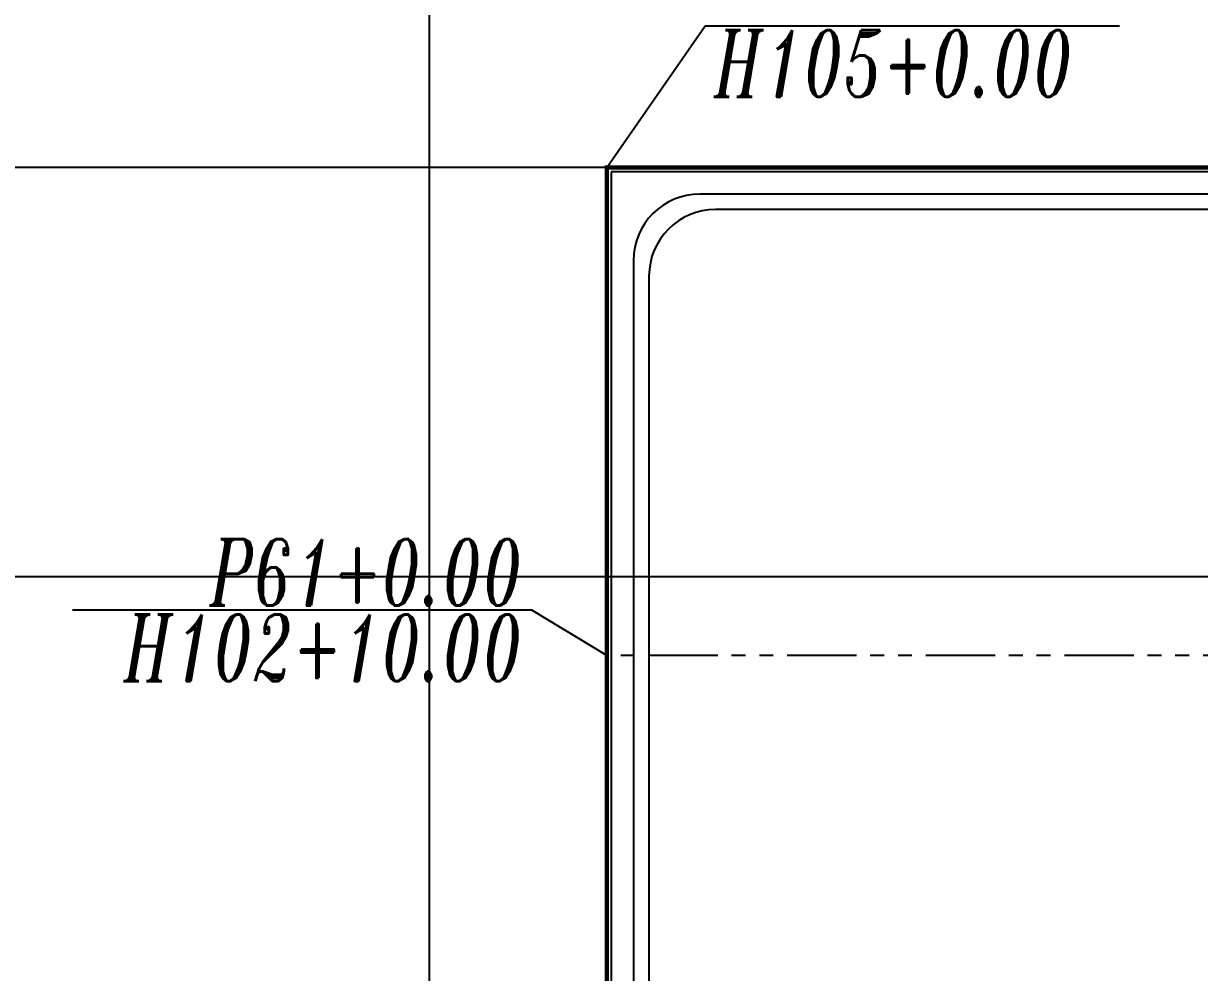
# Model space of a CAD drawing. Header units: millimetres. Extents: x -2699 to 2556, y 623 to 2108.
# Drawn here: x -1903.7 to -1638.7, y 1633.3 to 1847.2 of the extents above; entities that cross this region are included whole.
import ezdxf
from ezdxf.enums import TextEntityAlignment as Align

# ---------------------------------------------------------------- set-up
doc = ezdxf.new("R2010")
doc.units = ezdxf.units.MM
doc.linetypes.add('PHANTOM2', pattern=[1.25, 0.625, -0.125, 0.125, -0.125, 0.125, -0.125])
for name, color, linetype in [('FGW', 8, 'Continuous'), ('巡场路', 154, 'Continuous'), ('征地线', 6, 'PHANTOM2'), ('飞行区围界', 5, 'FENCELINE1')]:
    doc.layers.add(name, color=color, linetype=linetype)
doc.styles.add('ITALICT', font='italict.shx', dxfattribs={"width": 0.67, "bigfont": 'tssdchn.shx'})
doc.linetypes.add('FENCELINE1', pattern='A,0.25,-0.1,[133,ltypeshp.shx,S=0.1,R=0,X=-0.1,Y=0],-0.1,1', length=1.45)

msp = doc.modelspace()

# ---------------------------------------------------------------- linework, layer by layer
for p, q in [((-1772.24, 1814.8), (-1750.11, 1846.73)), ((-1750.11, 1846.73), (-1656.66, 1846.73)), ((-1789.17, 1715.02), (-1892.67, 1715.02)), ((-1772.24, 1704.8), (-1789.17, 1715.02))]:
    msp.add_line(p, q)
at = {"layer": 'FGW', "linetype": 'Continuous'}
for p, q in [((-1812.24, 1414.8), (-1812.24, 1895.71)), ((2387.76, 1814.8), (-2483.16, 1814.8)), ((2387.76, 1814.8), (-2483.16, 1814.8)), ((2387.76, 1814.8), (-2483.16, 1814.8)), ((2387.76, 1814.8), (-2483.16, 1814.8)), ((2387.76, 1814.8), (-2483.16, 1814.8)), ((2387.76, 1814.8), (-2483.16, 1814.8)), ((2387.76, 1814.8), (-2483.16, 1814.8)), ((2458.06, 1722.5), (-2412.85, 1722.5)), ((2458.06, 1722.5), (-2412.85, 1722.5)), ((2458.06, 1722.5), (-2412.85, 1722.5))]:
    msp.add_line(p, q, dxfattribs=at)
at = {"layer": '巡场路', "ltscale": 5}
for p, q in [((-1372.49, 1808.8), (-1751.24, 1808.8)), ((-1432.24, 1805.3), (-1747.74, 1805.3)), ((-1766.24, 1793.8), (-1766.24, 1713.8)), ((-1762.74, 1790.3), (-1762.74, 1710.3)), ((-1766.24, 1713.8), (-1766.24, 1625.8)), ((-1762.74, 1710.3), (-1762.74, 1549.3))]:
    msp.add_line(p, q, dxfattribs=at)
for centre in [(-1751.24, 1793.8), (-1747.74, 1790.3)]:
    msp.add_arc(centre, 15, 90, 180, dxfattribs=at)
at = {"layer": '征地线', "ltscale": 25, "const_width": 1}
msp.add_lwpolyline([(-1622.24, 1524.8), (-1772.24, 1524.8), (-1772.24, 1594.8), (-1782.24, 1604.8), (-2389.74, 1604.8), (-2389.74, 1592.3), (-2434.74, 1592.3), (-2434.74, 1637.3), (-2389.74, 1637.3), (-2389.74, 1619.8), (-1782.24, 1619.8), (-1772.24, 1629.8), (-1772.24, 1704.8), (-1772.24, 1704.8), (-1772.24, 1714.8), (-1772.24, 1814.8), (-1372.24, 1814.8)], dxfattribs=at)
at = {"layer": '征地线', "ltscale": 25}
msp.add_lwpolyline([(-1622.24, 1704.8), (-1772.24, 1704.8), (-1772.24, 1629.8), (-1782.24, 1619.8), (-2389.74, 1619.8), (-2389.74, 1637.3), (-2434.74, 1637.3), (-2434.74, 1592.3), (-2389.74, 1592.3), (-2389.74, 1604.8), (-1782.24, 1604.8), (-1772.24, 1594.8), (-1772.24, 1524.8), (-1622.24, 1524.8)], dxfattribs=at)
at = {"layer": '飞行区围界', "ltscale": 15}
msp.add_lwpolyline([(987.76, 1783.8), (-1012.28, 1783.8), (-1372.28, 1813.8), (-1771.24, 1813.8), (-1771.24, 1714.38), (-1771.24, 1703.8), (-1771.24, 1703.8), (-1771.24, 1629.38), (-1781.83, 1618.8), (-2390.74, 1618.8), (-2390.74, 1636.3), (-2433.74, 1636.3), (-2433.74, 1593.3), (-2390.74, 1593.3), (-2390.74, 1605.8), (-1781.83, 1605.8), (-1771.24, 1595.21), (-1771.24, 1525.8), (-1621.83, 1525.8), (-1611.24, 1515.21), (-1611.24, 1389.8), (-1569.24, 1389.8), (-1569.24, 1393.8)], dxfattribs=at)

# ---------------------------------------------------------------- texts
at = {"style": 'ITALICT', "width": 0.67}
msp.add_text('H105+0.00', height=15, dxfattribs=at).set_placement((-1748.11, 1845.73), align=Align.TOP_LEFT)
msp.add_text('P61+0.00', height=15, dxfattribs=at).set_placement((-1791.17, 1716.02), align=Align.RIGHT)
msp.add_text('H102+10.00', height=15, dxfattribs=at).set_placement((-1791.17, 1714.02), align=Align.TOP_RIGHT)

doc.saveas('drawing.dxf')
